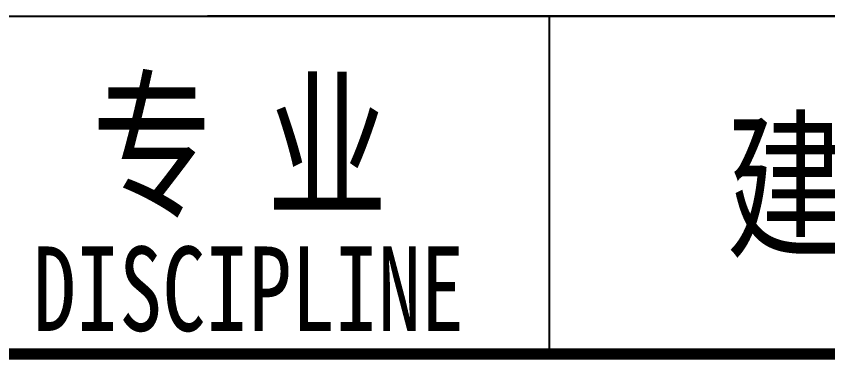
# Model space of a CAD drawing. Extents: x 174641 to 414490, y 73126 to 493158.
# Drawn here: x 275575 to 277976, y 334420 to 335437 of the extents above; entities that cross this region are included whole.
import ezdxf

# ---------------------------------------------------------------- set-up
doc = ezdxf.new("R2010")
doc.units = 0
doc.header["$LTSCALE"] = 1000
doc.header["$MEASUREMENT"] = 0
doc.styles.add('-宋体', font='', dxfattribs={"width": 0.8})
doc.styles.get('-宋体').set_extended_font_data('SimSun')

msp = doc.modelspace()

# ---------------------------------------------------------------- linework, layer by layer
for p, q in [((270741.1, 335436.9), (278741.1, 335436.9)), ((278741.1, 335436.9), (276141.1, 335436.9)), ((277151.9, 335436.9), (277151.9, 334436.9))]:
    msp.add_line(p, q)
at = {"const_width": 34}
msp.add_lwpolyline([(270741.1, 334436.9), (278741.1, 334436.9)], dxfattribs=at)

# ---------------------------------------------------------------- texts
at = {"style": '-宋体', "width": 0.75}
for s, height, p in [('专', 350, (275798.6, 334879.1)), ('业', 350, (276316.1, 334878)), ('建筑', 350, (277675.5, 334759.9)), ('DISCIPLINE', 250, (275624.5, 334505.2))]:
    msp.add_text(s, height=height, dxfattribs=at).set_placement(p)

doc.saveas('drawing.dxf')
